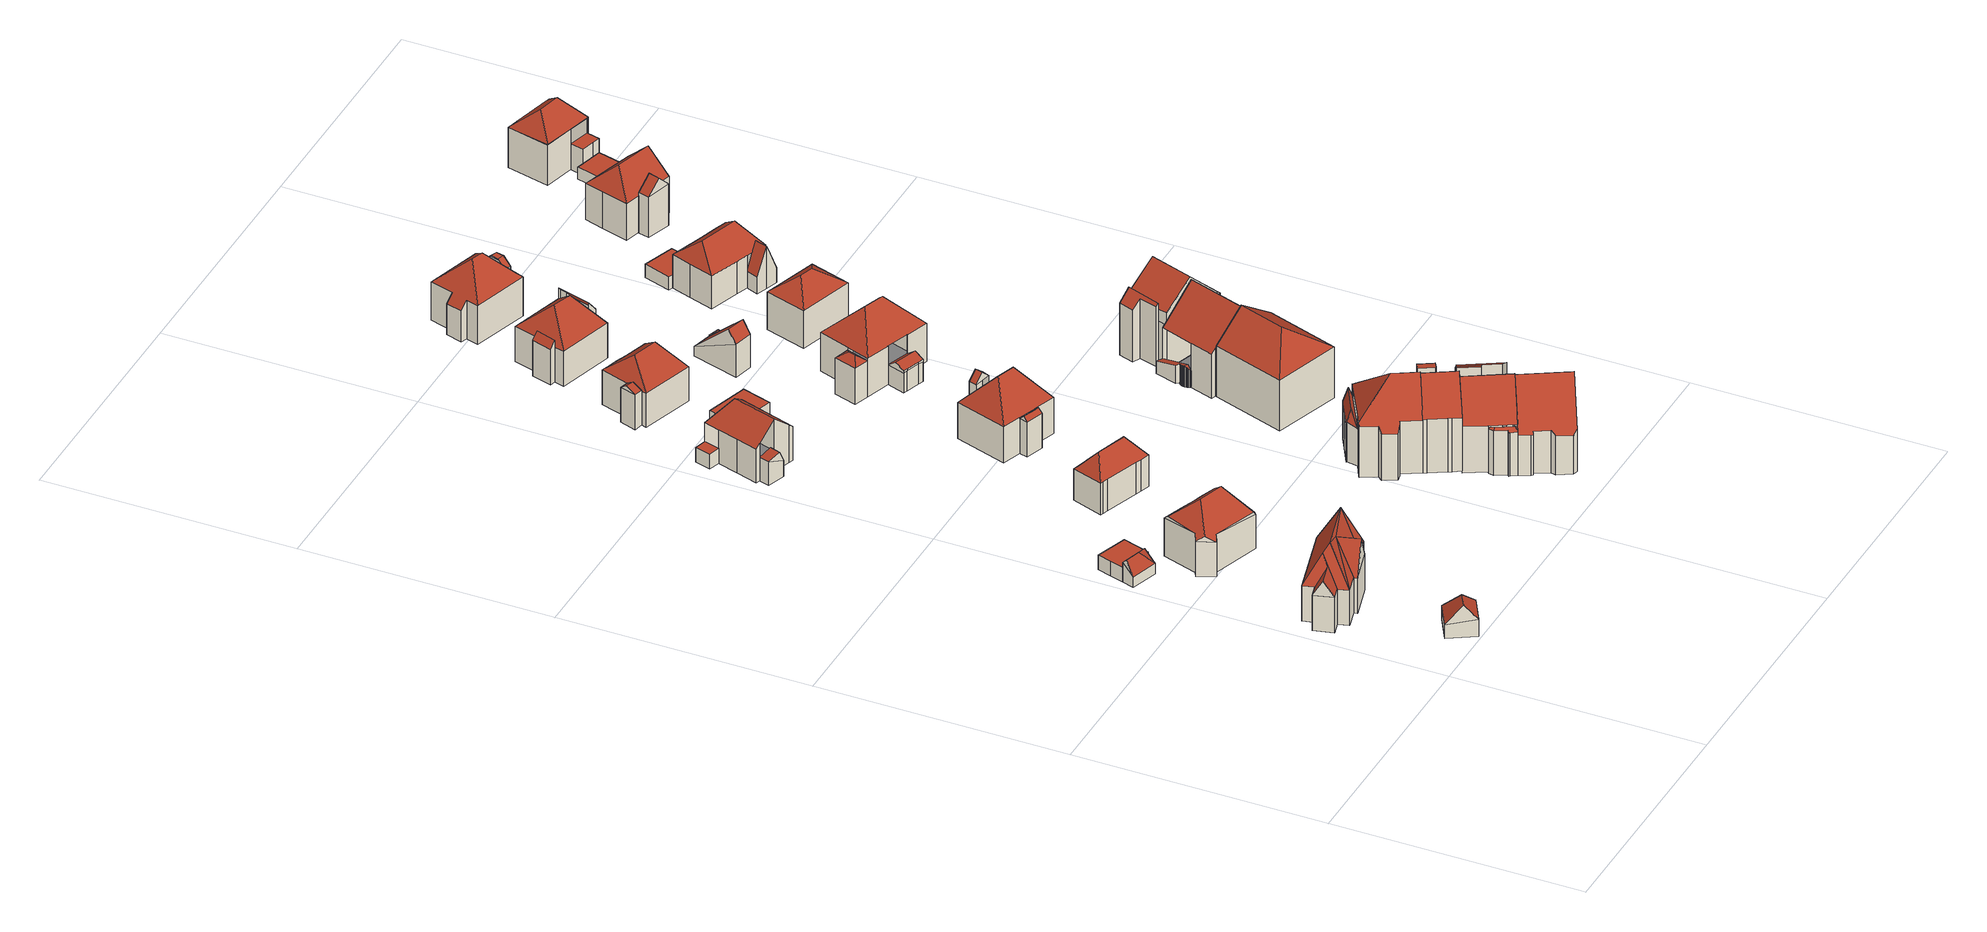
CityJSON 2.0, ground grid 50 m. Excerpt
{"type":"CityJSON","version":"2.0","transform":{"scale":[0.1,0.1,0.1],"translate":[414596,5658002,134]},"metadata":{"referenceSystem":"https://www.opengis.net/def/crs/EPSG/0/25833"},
"CityObjects":{
"building1":{"type":"Building","attributes":{"Dachtyp_tdc":"tdcHipAndGableRoof","Gemeindeschluessel":14612000,"Dachneigung":49.52,"QualitaetDacherkennung":66,"Geometrietyp2DReferenz":"3000","measuredHeight":6.79,"function":"31001_9998","roofType":"5000"},"geometry":[{"type":"Solid","lod":"2","boundaries":[[[[0,1,2,3]],[[1,4,5,2]],[[4,6,7,5]],[[6,0,3,7]],[[4,1,8]],[[0,6,9]],[[1,0,9,8]],[[6,4,8,9]],[[3,2,5,7]]]],"semantics":{"surfaces":[{"type":"WallSurface"},{"type":"RoofSurface"},{"type":"GroundSurface"}],"values":[[0,0,0,0,1,0,1,1,2]]}}]},
"building2":{"type":"Building","attributes":{"Dachtyp_tdc":"tdcFreeFormRoof","Gemeindeschluessel":14612000,"Dachneigung":57.84,"QualitaetDacherkennung":23,"Geometrietyp2DReferenz":"3000","measuredHeight":14.34,"function":"31001_9998","roofType":"5000"},"geometry":[{"type":"Solid","lod":"2","boundaries":[[[[10,11,12,13]],[[11,14,15,12]],[[14,16,17,15]],[[16,18,19,17]],[[18,20,21,19]],[[20,22,23,21]],[[22,24,25,23]],[[24,26,27,25]],[[26,28,29,27]],[[28,30,31,29]],[[30,32,33,31]],[[32,10,13,33]],[[34,35,36]],[[16,35,34]],[[35,16,14]],[[32,36,35]],[[36,32,30]],[[36,30,28]],[[37,34,36,28,26]],[[38,37,26,24]],[[39,38,24,22]],[[39,22,20]],[[37,38,39,20,18]],[[34,37,18,16]],[[40,35,14,11]],[[40,11,10]],[[35,40,10,32]],[[13,12,15,17,19,21,23,25,27,29,31,33]]]],"semantics":{"surfaces":[{"type":"WallSurface"},{"type":"RoofSurface"},{"type":"GroundSurface"}],"values":[[0,0,0,0,0,0,0,0,0,0,0,0,1,1,1,1,1,0,1,1,1,0,1,1,1,0,1,2]]}}]},
"building3":{"type":"Building","attributes":{"Dachtyp_tdc":"tdcHipAndGableRoof","Gemeindeschluessel":14612000,"Dachneigung":62.31,"QualitaetDacherkennung":6,"Geometrietyp2DReferenz":"3000","measuredHeight":5.14,"function":"31001_9998","roofType":"5000"},"geometry":[{"type":"Solid","lod":"2","boundaries":[[[[41,42,43,44]],[[42,45,46,43]],[[45,47,48,46]],[[47,41,44,48]],[[45,42,49]],[[41,47,50]],[[42,41,50,49]],[[47,45,49,50]],[[44,43,46,48]]]],"semantics":{"surfaces":[{"type":"WallSurface"},{"type":"RoofSurface"},{"type":"GroundSurface"}],"values":[[0,0,0,0,1,0,1,1,2]]}}]},
"building4":{"type":"Building","attributes":{"Dachtyp_tdc":"tdcPolyFlatRoof","Gemeindeschluessel":14612000,"Dachneigung":0,"QualitaetDacherkennung":69,"Geometrietyp2DReferenz":"3000","measuredHeight":3.08,"function":"31001_9998","roofType":"1000"},"geometry":[{"type":"Solid","lod":"2","boundaries":[[[[51,52,53,44]],[[52,54,55,53]],[[54,56,57,55]],[[56,58,59,57]],[[58,60,43,59]],[[60,51,44,43]],[[60,58,56,54,52,51]],[[44,53,55,57,59,43]]]],"semantics":{"surfaces":[{"type":"WallSurface"},{"type":"RoofSurface"},{"type":"GroundSurface"}],"values":[[0,0,0,0,0,0,1,2]]}}]},
"building5":{"type":"Building","attributes":{"Dachtyp_tdc":"tdcFreeFormRoof","Gemeindeschluessel":14612000,"Dachneigung":42.12,"QualitaetDacherkennung":62,"Geometrietyp2DReferenz":"3000","measuredHeight":12.59,"function":"31001_9998","roofType":"5000"},"geometry":[{"type":"Solid","lod":"2","boundaries":[[[[61,62,63,64]],[[62,65,66,63]],[[65,67,68,66]],[[67,69,70,68]],[[69,71,72,70]],[[71,73,74,72]],[[73,75,76,74]],[[75,77,78,76]],[[77,79,80,78]],[[79,61,64,80]],[[81,82,62,61,83]],[[75,73,84,85]],[[85,84,81,83,79,77]],[[73,71,69,67,65,82,81,84]],[[65,62,82]],[[77,75,85]],[[61,79,83]],[[64,63,66,68,70,72,74,76,78,80]]]],"semantics":{"surfaces":[{"type":"WallSurface"},{"type":"RoofSurface"},{"type":"GroundSurface"}],"values":[[0,0,0,0,0,0,0,0,0,0,1,1,1,1,0,0,0,2]]}}]},
"building6":{"type":"Building","attributes":{"Dachtyp_tdc":"tdcHipRoof","Gemeindeschluessel":14612000,"Dachneigung":49.41,"QualitaetDacherkennung":64,"Geometrietyp2DReferenz":"3000","measuredHeight":10.46,"function":"31001_9998","roofType":"3200"},"geometry":[{"type":"Solid","lod":"2","boundaries":[[[[86,87,88,89]],[[87,90,91,88]],[[90,92,93,91]],[[92,94,95,93]],[[94,96,97,95]],[[96,98,99,97]],[[98,100,101,99]],[[100,102,103,101]],[[102,104,105,103]],[[104,86,89,105]],[[100,98,96,94,106]],[[92,90,107]],[[94,92,107,106]],[[90,87,86,104,102,100,106,107]],[[89,88,91,93,95,97,99,101,103,105]]]],"semantics":{"surfaces":[{"type":"WallSurface"},{"type":"RoofSurface"},{"type":"GroundSurface"}],"values":[[0,0,0,0,0,0,0,0,0,0,1,1,1,1,2]]}}]},
"building7":{"type":"Building","attributes":{"Gemeindeschluessel":14612000,"Geometrietyp2DReferenz":"3000","function":"31001_9998","roofType":"9999"},"children":["building7-1","building7-2","building7-3"]},
"building7-1":{"type":"BuildingPart","attributes":{"Dachtyp_tdc":"tdcGableRoof","Dachneigung":11.14,"QualitaetDacherkennung":4,"Geometrietyp2DReferenz":"3000","measuredHeight":5.64,"roofType":"3100"},"parents":["building7"],"geometry":[{"type":"MultiSurface","lod":"2","boundaries":[[[108,109,110,111]],[[112,113,114,115]],[[113,108,111,114]],[[108,113,116]],[[109,108,116,117]],[[113,112,117,116]],[[111,110,115,114]]],"semantics":{"surfaces":[{"type":"WallSurface"},{"type":"RoofSurface"},{"type":"GroundSurface"}],"values":[0,0,0,0,1,1,2]}}]},
"building7-2":{"type":"BuildingPart","attributes":{"Dachtyp_tdc":"tdcHipAndGableRoof","Dachneigung":39.86,"QualitaetDacherkennung":59,"Geometrietyp2DReferenz":"3000","measuredHeight":11.28,"roofType":"5000"},"parents":["building7"],"geometry":[{"type":"MultiSurface","lod":"2","boundaries":[[[118,112,115]],[[119,110,109]],[[119,120,121,110]],[[120,122,123,121]],[[122,124,125,123]],[[124,126,125]],[[127,128,129,130,131]],[[128,132,133,129]],[[132,134,135,133]],[[134,136,137,135]],[[136,118,115,137]],[[132,128,127,138]],[[127,124,122,120,119,118,138]],[[118,136,134,132,138]],[[115,110,121,123,125,130,129,133,135,137]]],"semantics":{"surfaces":[{"type":"WallSurface"},{"type":"RoofSurface"},{"type":"GroundSurface"}],"values":[0,0,0,0,0,0,0,0,0,0,0,1,1,1,2]}}]},
"building7-3":{"type":"BuildingPart","attributes":{"Dachtyp_tdc":"tdcPolyFlatRoof","Dachneigung":4.66,"QualitaetDacherkennung":47,"Geometrietyp2DReferenz":"3000","measuredHeight":3.29,"roofType":"2100"},"parents":["building7"],"geometry":[{"type":"MultiSurface","lod":"2","boundaries":[[[126,139,140,125]],[[139,141,142,140]],[[141,131,130,142]],[[141,139,126,131]],[[130,125,140,142]]],"semantics":{"surfaces":[{"type":"WallSurface"},{"type":"RoofSurface"},{"type":"GroundSurface"}],"values":[0,0,0,1,2]}}]},
"building8":{"type":"Building","attributes":{"Dachtyp_tdc":"tdcPolyFlatRoof","Gemeindeschluessel":14612000,"Dachneigung":0,"QualitaetDacherkennung":59,"Geometrietyp2DReferenz":"3000","measuredHeight":3,"function":"31001_9998","roofType":"1000"},"geometry":[{"type":"Solid","lod":"2","boundaries":[[[[143,144,145,146]],[[144,147,148,145]],[[147,149,150,148]],[[149,151,152,150]],[[151,153,154,152]],[[153,143,146,154]],[[153,151,149,147,144,143]],[[146,145,148,150,152,154]]]],"semantics":{"surfaces":[{"type":"WallSurface"},{"type":"RoofSurface"},{"type":"GroundSurface"}],"values":[[0,0,0,0,0,0,1,2]]}}]},
"building9":{"type":"Building","attributes":{"Gemeindeschluessel":14612000,"Geometrietyp2DReferenz":"3000","function":"31001_9998","roofType":"9999"},"children":["building9-1","building9-2"]},
"building9-1":{"type":"BuildingPart","attributes":{"Dachtyp_tdc":"tdcGableRoof","Dachneigung":23.26,"QualitaetDacherkennung":42,"Geometrietyp2DReferenz":"3000","measuredHeight":8.33,"roofType":"3100"},"parents":["building9"],"geometry":[{"type":"MultiSurface","lod":"2","boundaries":[[[155,156,157,158,159]],[[156,160,161,157]],[[160,162,163,164,161]],[[160,156,165]],[[155,162,166]],[[156,155,166,165]],[[162,160,165,166]],[[158,157,161,164]]],"semantics":{"surfaces":[{"type":"WallSurface"},{"type":"RoofSurface"},{"type":"GroundSurface"}],"values":[0,0,0,0,0,1,1,2]}}]},
"building9-2":{"type":"BuildingPart","attributes":{"Dachtyp_tdc":"tdcHipRoof","Dachneigung":38.7,"QualitaetDacherkennung":75,"Geometrietyp2DReferenz":"3000","measuredHeight":11.54,"roofType":"3200"},"parents":["building9"],"geometry":[{"type":"MultiSurface","lod":"2","boundaries":[[[167,168,169,170]],[[168,171,172,169]],[[171,173,174,172]],[[173,175,176,174]],[[175,177,178,176]],[[177,179,180,178]],[[179,181,182,180]],[[181,159,158,182]],[[163,183,184,164]],[[183,185,186,184]],[[185,187,188,186]],[[187,167,170,188]],[[179,177,175,173,171,168,189]],[[183,163,159,181,190]],[[168,167,187,185,183,190,189]],[[181,179,189,190]],[[170,169,172,174,176,178,180,182,158,164,184,186,188]]],"semantics":{"surfaces":[{"type":"WallSurface"},{"type":"RoofSurface"},{"type":"GroundSurface"}],"values":[0,0,0,0,0,0,0,0,0,0,0,0,1,1,1,1,2]}}]},
"building10":{"type":"Building","attributes":{"Gemeindeschluessel":14612000,"Geometrietyp2DReferenz":"3000","function":"31001_9998","roofType":"9999"},"children":["building10-1","building10-2","building10-3"]},
"building10-1":{"type":"BuildingPart","attributes":{"Dachtyp_tdc":"tdcGableRoof","Dachneigung":51.42,"QualitaetDacherkennung":29,"Geometrietyp2DReferenz":"3000","measuredHeight":10.92,"roofType":"3100"},"parents":["building10"],"geometry":[{"type":"MultiSurface","lod":"2","boundaries":[[[191,192,193,194,195]],[[192,196,197,193]],[[196,198,199,200,197]],[[196,192,201]],[[191,198,202]],[[192,191,202,201]],[[198,196,201,202]],[[194,193,197,200]]],"semantics":{"surfaces":[{"type":"WallSurface"},{"type":"RoofSurface"},{"type":"GroundSurface"}],"values":[0,0,0,0,0,1,1,2]}}]},
"building10-2":{"type":"BuildingPart","attributes":{"Dachtyp_tdc":"tdcFreeFormRoof","Dachneigung":47.15,"QualitaetDacherkennung":61,"Geometrietyp2DReferenz":"3000","measuredHeight":13.65,"roofType":"5000"},"parents":["building10"],"geometry":[{"type":"MultiSurface","lod":"2","boundaries":[[[203,204,205]],[[203,206,207,204]],[[206,208,209,207]],[[208,195,194,209]],[[199,210,211,200]],[[210,212,213,211]],[[212,214,215,213]],[[214,216,215]],[[212,210,217]],[[210,199,195,208,218,217]],[[208,206,218]],[[206,203,214,212,217,218]],[[204,207,209,194,200,211,213,215]]],"semantics":{"surfaces":[{"type":"WallSurface"},{"type":"RoofSurface"},{"type":"GroundSurface"}],"values":[0,0,0,0,0,0,0,0,1,1,1,1,2]}}]},
"building10-3":{"type":"BuildingPart","attributes":{"Dachtyp_tdc":"tdcFreeFormRoof","Dachneigung":46.48,"QualitaetDacherkennung":11,"Geometrietyp2DReferenz":"3000","measuredHeight":8.32,"roofType":"5000"},"parents":["building10"],"geometry":[{"type":"MultiSurface","lod":"2","boundaries":[[[216,219,220,215]],[[219,221,222,220]],[[221,205,204,222]],[[223,205,221]],[[224,223,221,219]],[[224,219,216]],[[223,224,216,205]],[[215,220,222,204]]],"semantics":{"surfaces":[{"type":"WallSurface"},{"type":"RoofSurface"},{"type":"GroundSurface"}],"values":[0,0,0,0,1,0,1,2]}}]},
"building11":{"type":"Building","attributes":{"Gemeindeschluessel":14612000,"Geometrietyp2DReferenz":"3000","function":"31001_9998","roofType":"9999"},"children":["building11-1","building11-2","building11-3"]},
"building11-1":{"type":"BuildingPart","attributes":{"Dachtyp_tdc":"tdcFreeFormRoof","Dachneigung":72.89,"QualitaetDacherkennung":13,"Geometrietyp2DReferenz":"3000","measuredHeight":11.07,"roofType":"5000"},"parents":["building11"],"geometry":[{"type":"MultiSurface","lod":"2","boundaries":[[[225,226,227,228]],[[226,229,230,227]],[[229,231,232,230]],[[231,233,234,232]],[[233,235,236,234]],[[237,238,239,240]],[[238,225,228,239]],[[235,233,231,241]],[[231,229,242,241]],[[229,226,225,243,242]],[[225,238,237,243]],[[237,235,241,242,243]],[[228,227,230,232,234,236,240,239]]],"semantics":{"surfaces":[{"type":"WallSurface"},{"type":"RoofSurface"},{"type":"GroundSurface"}],"values":[0,0,0,0,0,0,0,1,1,1,1,1,2]}}]},
"building11-2":{"type":"BuildingPart","attributes":{"Dachtyp_tdc":"tdcHipAndGableRoof","Dachneigung":41.7,"QualitaetDacherkennung":60,"Geometrietyp2DReferenz":"3000","measuredHeight":17.06,"roofType":"5000"},"parents":["building11"],"geometry":[{"type":"MultiSurface","lod":"2","boundaries":[[[244,245,246,247]],[[248,249,250,251]],[[248,252,253,249]],[[252,254,255,253]],[[254,256,257,255]],[[256,258,259,257]],[[258,260,261,259]],[[260,262,263,261]],[[262,264,265,263]],[[264,266,267,265]],[[266,268,237,240,267]],[[269,270,234,236,235]],[[270,271,272,234]],[[271,244,247,272]],[[269,268,266,273]],[[266,264,262,260,258,256,254,252,248,273]],[[248,251,245,244,271,270,269,273]],[[247,246,250,249,253,255,257,259,261,263,265,267,240,236,234,272]]],"semantics":{"surfaces":[{"type":"WallSurface"},{"type":"RoofSurface"},{"type":"GroundSurface"}],"values":[0,0,0,0,0,0,0,0,0,0,0,0,0,0,1,1,1,2]}}]},
"building11-3":{"type":"BuildingPart","attributes":{"Dachtyp_tdc":"tdcPolyFlatRoof","Dachneigung":42.95,"QualitaetDacherkennung":30,"Geometrietyp2DReferenz":"3000","measuredHeight":10.58,"roofType":"2100"},"parents":["building11"],"geometry":[{"type":"MultiSurface","lod":"2","boundaries":[[[245,274,275,246]],[[274,276,277,275]],[[276,278,279,277]],[[278,280,281,279]],[[280,282,283,281]],[[282,284,285,283]],[[284,286,287,285]],[[286,251,250,287]],[[286,284,282,280,278,276,274,245,251]],[[250,246,275,277,279,281,283,285,287]]],"semantics":{"surfaces":[{"type":"WallSurface"},{"type":"RoofSurface"},{"type":"GroundSurface"}],"values":[0,0,0,0,0,0,0,0,1,2]}}]},
"building12":{"type":"Building","attributes":{"Gemeindeschluessel":14612000,"Geometrietyp2DReferenz":"3000","function":"31001_9998","roofType":"9999"},"children":["building12-1","building12-2"]},
"building12-1":{"type":"BuildingPart","attributes":{"Dachtyp_tdc":"tdcPolyFlatRoof","Dachneigung":5.57,"QualitaetDacherkennung":45,"Geometrietyp2DReferenz":"3000","measuredHeight":12.86,"roofType":"2100"},"parents":["building12"],"geometry":[{"type":"MultiSurface","lod":"2","boundaries":[[[288,289,285,290,291]],[[289,292,293,285]],[[292,294,295,296,293]],[[292,289,288,294]],[[296,290,285,293]]],"semantics":{"surfaces":[{"type":"WallSurface"},{"type":"RoofSurface"},{"type":"GroundSurface"}],"values":[0,0,0,1,2]}}]},
"building12-2":{"type":"BuildingPart","attributes":{"Dachtyp_tdc":"tdcGableRoof","Dachneigung":42.18,"QualitaetDacherkennung":46,"Geometrietyp2DReferenz":"3000","measuredHeight":17.03,"roofType":"3100"},"parents":["building12"],"geometry":[{"type":"MultiSurface","lod":"2","boundaries":[[[297,298,299,300]],[[298,301,253,299]],[[301,302,303,253]],[[302,304,287,303]],[[304,291,290,287]],[[295,305,306,296]],[[305,307,308,306]],[[307,309,310,308]],[[309,311,312,310]],[[311,313,314,312]],[[313,297,300,314]],[[309,307,305,295,291,304,302]],[[302,301,298,297,313,311,309]],[[300,299,253,303,287,290,296,306,308,310,312,314]]],"semantics":{"surfaces":[{"type":"WallSurface"},{"type":"RoofSurface"},{"type":"GroundSurface"}],"values":[0,0,0,0,0,0,0,0,0,0,0,1,1,2]}}]},
"building13":{"type":"Building","attributes":{"Gemeindeschluessel":14612000,"Geometrietyp2DReferenz":"3000","function":"31001_9998","roofType":"9999"},"children":["building13-1","building13-2","building13-3","building13-4"]},
"building13-1":{"type":"BuildingPart","attributes":{"Dachtyp_tdc":"tdcGableRoof","Dachneigung":43.65,"QualitaetDacherkennung":46,"Geometrietyp2DReferenz":"3000","measuredHeight":16.15,"roofType":"3100"},"parents":["building13"],"geometry":[{"type":"MultiSurface","lod":"2","boundaries":[[[315,316,317,318,319]],[[316,320,321,317]],[[320,322,323,321]],[[324,325,326,327]],[[325,328,329,326]],[[328,330,331,329]],[[330,332,331]],[[328,325,324,322,320]],[[320,316,315,330,328]],[[318,317,321,323,327,326,329,331]]],"semantics":{"surfaces":[{"type":"WallSurface"},{"type":"RoofSurface"},{"type":"GroundSurface"}],"values":[0,0,0,0,0,0,0,1,1,2]}}]},
"building13-2":{"type":"BuildingPart","attributes":{"Dachtyp_tdc":"tdcPolyFlatRoof","Dachneigung":41.17,"QualitaetDacherkennung":36,"Geometrietyp2DReferenz":"3000","measuredHeight":13.25,"roofType":"2100"},"parents":["building13"],"geometry":[{"type":"MultiSurface","lod":"2","boundaries":[[[333,334,335,336]],[[333,337,338,334]],[[337,339,340,338]],[[337,333,336,341,339]],[[340,335,334,338]]],"semantics":{"surfaces":[{"type":"WallSurface"},{"type":"RoofSurface"},{"type":"GroundSurface"}],"values":[0,0,0,1,2]}}]},
"building13-3":{"type":"BuildingPart","attributes":{"Dachtyp_tdc":"tdcFreeFormRoof","Dachneigung":34.53,"QualitaetDacherkennung":19,"Geometrietyp2DReferenz":"3000","measuredHeight":9.91,"roofType":"5000"},"parents":["building13"],"geometry":[{"type":"MultiSurface","lod":"2","boundaries":[[[342,343,344,345]],[[343,346,347,344]],[[346,348,349,347]],[[348,319,318,349]],[[332,350,351,331]],[[350,352,353,351]],[[352,354,355,353]],[[354,342,345,355]],[[350,332,356]],[[332,319,357,358,356]],[[319,348,357]],[[348,346,358,357]],[[346,343,342,354,352,350,356,358]],[[345,344,347,349,318,331,351,353,355]]],"semantics":{"surfaces":[{"type":"WallSurface"},{"type":"RoofSurface"},{"type":"GroundSurface"}],"values":[0,0,0,0,0,0,0,0,1,1,1,1,1,2]}}]},
"building13-4":{"type":"BuildingPart","attributes":{"Dachtyp_tdc":"tdcPolyFlatRoof","Dachneigung":44.02,"QualitaetDacherkennung":31,"Geometrietyp2DReferenz":"3000","measuredHeight":14.42,"roofType":"2100"},"parents":["building13"],"geometry":[{"type":"MultiSurface","lod":"2","boundaries":[[[359,336,335,360]],[[339,361,362,340]],[[361,363,324,327,362]],[[364,359,360,323,322]],[[364,363,361,339,341,336,359]],[[360,335,340,362,327,323]]],"semantics":{"surfaces":[{"type":"WallSurface"},{"type":"RoofSurface"},{"type":"GroundSurface"}],"values":[0,0,0,0,1,2]}}]},
"building14":{"type":"Building","attributes":{"Gemeindeschluessel":14612000,"Geometrietyp2DReferenz":"3000","function":"31001_9998","roofType":"9999"},"children":["building14-1","building14-2","building14-3"]},
"building14-1":{"type":"BuildingPart","attributes":{"Dachtyp_tdc":"tdcPolyFlatRoof","Dachneigung":48.21,"QualitaetDacherkennung":50,"Geometrietyp2DReferenz":"3000","measuredHeight":8.9,"roofType":"2100"},"parents":["building14"],"geometry":[{"type":"MultiSurface","lod":"2","boundaries":[[[365,366,367]],[[365,368,369,366]],[[368,370,371,369]],[[368,365,372,370]],[[371,373,366,369]],[[370,372,374,373,371]]],"semantics":{"surfaces":[{"type":"WallSurface"},{"type":"RoofSurface"},{"type":"GroundSurface"}],"values":[0,0,0,1,2,0]}}]},
"building14-2":{"type":"BuildingPart","attributes":{"Dachtyp_tdc":"tdcPolyFlatRoof","Dachneigung":50.93,"QualitaetDacherkennung":55,"Geometrietyp2DReferenz":"3000","measuredHeight":9.76,"roofType":"2100"},"parents":["building14"],"geometry":[{"type":"MultiSurface","lod":"2","boundaries":[[[375,376,377,378,379]],[[380,381,382,383,384]],[[385,386,387,388]],[[386,375,379,387]],[[381,385,388,382]],[[386,385,381,380,376,375]],[[379,378,383,382,388,387]]],"semantics":{"surfaces":[{"type":"WallSurface"},{"type":"RoofSurface"},{"type":"GroundSurface"}],"values":[0,0,0,0,0,1,2]}}]},
"building14-3":{"type":"BuildingPart","attributes":{"Dachtyp_tdc":"tdcFreeFormRoof","Dachneigung":42.07,"QualitaetDacherkennung":64,"Geometrietyp2DReferenz":"3000","measuredHeight":12.61,"roofType":"5000"},"parents":["building14"],"geometry":[{"type":"MultiSurface","lod":"2","boundaries":[[[374,389,390,373]],[[389,384,383,390]],[[377,391,392,378]],[[391,393,394,392]],[[393,395,366,394]],[[395,367,366]],[[391,377,384,396]],[[384,389,397,396]],[[389,374,367,395,393,397]],[[393,391,396,397]],[[373,390,383,378,392,394,366]]],"semantics":{"surfaces":[{"type":"WallSurface"},{"type":"RoofSurface"},{"type":"GroundSurface"}],"values":[0,0,0,0,0,0,1,1,1,1,2]}}]},
"building15":{"type":"Building","attributes":{"Gemeindeschluessel":14612000,"Geometrietyp2DReferenz":"3000","function":"31001_9998","roofType":"9999"},"children":["building15-1","building15-2"]},
"building15-1":{"type":"BuildingPart","attributes":{"Dachtyp_tdc":"tdcGableRoof","Dachneigung":43.25,"QualitaetDacherkennung":46,"Geometrietyp2DReferenz":"3000","measuredHeight":16.14,"roofType":"3100"},"parents":["building15"],"geometry":[{"type":"MultiSurface","lod":"2","boundaries":[[[398,399,400,401]],[[399,402,403,400]],[[402,404,405,403]],[[404,406,407,405]],[[406,408,409,407]],[[408,410,353,409]],[[410,411,331,353]],[[411,412,413,331]],[[412,414,326,413]],[[414,415,416,417,326]],[[418,419,420,421,422]],[[419,423,424,420]],[[423,425,426,424]],[[425,398,401,426]],[[419,418,415,414,412]],[[412,411,410,408,406,404,402,399,398,425,423,419]],[[401,400,403,405,407,409,353,331,413,326,417,421,420,424,426]]],"semantics":{"surfaces":[{"type":"WallSurface"},{"type":"RoofSurface"},{"type":"GroundSurface"}],"values":[0,0,0,0,0,0,0,0,0,0,0,0,0,0,1,1,2]}}]},
"building15-2":{"type":"BuildingPart","attributes":{"Dachtyp_tdc":"tdcPolyFlatRoof","Dachneigung":18.25,"QualitaetDacherkennung":47,"Geometrietyp2DReferenz":"3000","measuredHeight":6.47,"roofType":"2100"},"parents":["building15"],"geometry":[{"type":"MultiSurface","lod":"2","boundaries":[[[427,428,429,430]],[[428,422,421,429]],[[416,431,432,417]],[[431,427,430,432]],[[431,416,422,428,427]],[[430,429,421,417,432]]],"semantics":{"surfaces":[{"type":"WallSurface"},{"type":"RoofSurface"},{"type":"GroundSurface"}],"values":[0,0,0,0,1,2]}}]},
"building16":{"type":"Building","attributes":{"Gemeindeschluessel":14612000,"Geometrietyp2DReferenz":"3000","function":"31001_9998","roofType":"9999"},"children":["building16-1","building16-2","building16-3"]},
"building16-1":{"type":"BuildingPart","attributes":{"Dachtyp_tdc":"tdcGableRoof","Dachneigung":36.52,"QualitaetDacherkennung":25,"Geometrietyp2DReferenz":"3000","measuredHeight":5.61,"roofType":"3100"},"parents":["building16"],"geometry":[{"type":"MultiSurface","lod":"2","boundaries":[[[433,434,435,436]],[[434,437,438,435]],[[439,440,441,442]],[[440,443,444,441]],[[443,445,446,444]],[[445,447,448,446]],[[447,433,436,448]],[[449,450,451,452,453,454]],[[437,434,453,452,440,439]],[[433,454,453,434]],[[447,449,454,433]],[[443,451,450,445]],[[440,452,451,443]],[[445,450,449,447]],[[436,435,438,442,441,444,446,448]]],"semantics":{"surfaces":[{"type":"WallSurface"},{"type":"RoofSurface"},{"type":"GroundSurface"}],"values":[0,0,0,0,0,0,0,1,1,0,0,0,0,0,2]}}]},
"building16-2":{"type":"BuildingPart","attributes":{"Dachtyp_tdc":"tdcFreeFormRoof","Dachneigung":44.18,"QualitaetDacherkennung":55,"Geometrietyp2DReferenz":"3000","measuredHeight":13.88,"roofType":"5000"},"parents":["building16"],"geometry":[{"type":"MultiSurface","lod":"2","boundaries":[[[455,456,435,438,437]],[[456,457,458,459,435]],[[460,461,462]],[[460,463,464,461]],[[463,465,466,464]],[[465,467,468,466]],[[467,469,441,468]],[[469,470,439,442,441]],[[467,465,471]],[[465,463,472,471]],[[463,460,457,472]],[[457,456,455,470,469,467,471,472]],[[438,435,459,461,464,466,468,441,442]]],"semantics":{"surfaces":[{"type":"WallSurface"},{"type":"RoofSurface"},{"type":"GroundSurface"}],"values":[0,0,0,0,0,0,0,0,1,1,1,1,2]}}]},
"building16-3":{"type":"BuildingPart","attributes":{"Dachtyp_tdc":"tdcFreeFormRoof","Dachneigung":35.37,"QualitaetDacherkennung":29,"Geometrietyp2DReferenz":"3000","measuredHeight":8.92,"roofType":"5000"},"parents":["building16"],"geometry":[{"type":"MultiSurface","lod":"2","boundaries":[[[458,473,474,459]],[[473,475,476,474]],[[475,462,461,476]],[[477,462,475]],[[478,477,475,473]],[[478,473,458]],[[477,478,458,462]],[[459,474,476,461]]],"semantics":{"surfaces":[{"type":"WallSurface"},{"type":"RoofSurface"},{"type":"GroundSurface"}],"values":[0,0,0,1,1,1,1,2]}}]},
"building17":{"type":"Building","attributes":{"Gemeindeschluessel":14612000,"Geometrietyp2DReferenz":"3000","function":"31001_9998","roofType":"9999"},"children":["building17-1","building17-2"]},
"building17-1":{"type":"BuildingPart","attributes":{"Dachtyp_tdc":"tdcGableRoof","Dachneigung":42.36,"QualitaetDacherkennung":4,"Geometrietyp2DReferenz":"3000","measuredHeight":9.39,"roofType":"3100"},"parents":["building17"],"geometry":[{"type":"MultiSurface","lod":"2","boundaries":[[[479,480,481,482]],[[480,483,484,481]],[[483,485,486,484]],[[483,480,487]],[[479,488,485,489]],[[480,479,489,487]],[[485,483,487,489]],[[482,481,484,486,490]]],"semantics":{"surfaces":[{"type":"WallSurface"},{"type":"RoofSurface"},{"type":"GroundSurface"}],"values":[0,0,0,0,0,1,1,2]}}]},
"building17-2":{"type":"BuildingPart","attributes":{"Dachtyp_tdc":"tdcPolyFlatRoof","Dachneigung":0,"QualitaetDacherkennung":76,"Geometrietyp2DReferenz":"3000","measuredHeight":2.34,"roofType":"1000"},"parents":["building17"],"geometry":[{"type":"MultiSurface","lod":"2","boundaries":[[[491,492,493,494]],[[492,495,490,493]],[[496,491,494,486,485]],[[496,488,495,492,491]],[[494,493,490,486]]],"semantics":{"surfaces":[{"type":"WallSurface"},{"type":"RoofSurface"},{"type":"GroundSurface"}],"values":[0,0,0,1,2]}}]},
"building18":{"type":"Building","attributes":{"Dachtyp_tdc":"tdcHipAndGableRoof","Gemeindeschluessel":14612000,"Dachneigung":35.69,"QualitaetDacherkennung":43,"Geometrietyp2DReferenz":"3000","measuredHeight":16.32,"function":"31001_9998","roofType":"5000"},"geometry":[{"type":"Solid","lod":"2","boundaries":[[[[497,498,499,500]],[[498,501,502,499]],[[501,503,504,502]],[[503,497,500,504]],[[501,498,505]],[[497,503,506]],[[498,497,506,505]],[[503,501,505,506]],[[500,499,502,504]]]],"semantics":{"surfaces":[{"type":"WallSurface"},{"type":"RoofSurface"},{"type":"GroundSurface"}],"values":[[0,0,0,0,1,0,1,1,2]]}}]},
"building19":{"type":"Building","attributes":{"Gemeindeschluessel":14612000,"Geometrietyp2DReferenz":"3000","function":"31001_9998","roofType":"9999"},"children":["building19-1","building19-2"]},
"building19-1":{"type":"BuildingPart","attributes":{"Dachtyp_tdc":"tdcHipRoof","Dachneigung":42.75,"QualitaetDacherkennung":74,"Geometrietyp2DReferenz":"3000","measuredHeight":13.43,"roofType":"3200"},"parents":["building19"],"geometry":[{"type":"MultiSurface","lod":"2","boundaries":[[[507,508,509,510]],[[508,511,512,509]],[[511,513,514,512]],[[513,515,516,514]],[[515,517,518,516]],[[517,519,520,518]],[[519,521,522,523,520]],[[524,525,526,527,528]],[[525,529,530,526]],[[529,531,532,530]],[[531,507,510,532]],[[515,513,511,508,507,531,533]],[[529,525,524,534,535,521,519,517,536]],[[531,529,536,533]],[[517,515,533,536]],[[510,509,512,514,516,518,520,523,527,526,530,532]]],"semantics":{"surfaces":[{"type":"WallSurface"},{"type":"RoofSurface"},{"type":"GroundSurface"}],"values":[0,0,0,0,0,0,0,0,0,0,0,1,1,1,1,2]}}]},
"building19-2":{"type":"BuildingPart","attributes":{"Dachtyp_tdc":"tdcCutGableRoof","Dachneigung":42.3,"QualitaetDacherkennung":60,"Geometrietyp2DReferenz":"3000","measuredHeight":9.55,"roofType":"9999"},"parents":["building19"],"geometry":[{"type":"MultiSurface","lod":"2","boundaries":[[[522,537,538,523]],[[537,539,540,538]],[[539,528,527,540]],[[537,522,535,541,542]],[[539,537,542,543]],[[528,539,543,544,545]],[[543,542,541,544]],[[523,538,540,527]]],"semantics":{"surfaces":[{"type":"WallSurface"},{"type":"RoofSurface"},{"type":"GroundSurface"}],"values":[0,0,0,1,0,1,1,2]}}]},
"building20":{"type":"Building","attributes":{"Gemeindeschluessel":14612000,"Geometrietyp2DReferenz":"3000","function":"31001_9998","roofType":"9999"},"children":["building20-1","building20-2"]},
"building20-1":{"type":"BuildingPart","attributes":{"Dachtyp_tdc":"tdcGableRoof","Dachneigung":42.09,"QualitaetDacherkennung":54,"Geometrietyp2DReferenz":"3000","measuredHeight":16.06,"roofType":"3100"},"parents":["building20"],"geometry":[{"type":"MultiSurface","lod":"2","boundaries":[[[546,547,548,549]],[[547,550,551,548]],[[550,552,553,551]],[[552,554,555,553]],[[554,556,557,558,555]],[[559,560,561,562,563]],[[560,564,565,561]],[[564,566,567,565]],[[566,568,569,567]],[[568,546,549,569]],[[564,560,559,556,554,552,550]],[[550,547,546,568,566,564]],[[549,548,551,553,555,558,570,562,561,565,567,569]]],"semantics":{"surfaces":[{"type":"WallSurface"},{"type":"RoofSurface"},{"type":"GroundSurface"}],"values":[0,0,0,0,0,0,0,0,0,0,1,1,2]}}]},
"building20-2":{"type":"BuildingPart","attributes":{"Dachtyp_tdc":"tdcFreeFormRoof","Dachneigung":15.36,"QualitaetDacherkennung":13,"Geometrietyp2DReferenz":"3000","measuredHeight":4.47,"roofType":"5000"},"parents":["building20"],"geometry":[{"type":"MultiSurface","lod":"2","boundaries":[[[557,571,572,558]],[[571,573,574,572]],[[573,575,576,574]],[[575,577,578,576]],[[577,579,580,578]],[[579,581,582,580]],[[581,583,584,582]],[[583,585,586,584]],[[585,587,588,586]],[[587,589,590,588]],[[589,591,592,590]],[[591,593,594,592]],[[587,585,583,581,579,577,575,573,571,557,595]],[[595,563,596,597,598,599,600,601,602,603,604,605,606,593,591,589,587]],[[594,607,608,609,610,611,612,613,614,615,616,617,562,570,558,572,574,576,578,580,582,584,586,588,590,592]],[[593,606,607,594]],[[606,605,608,607]],[[605,604,609,608]],[[604,603,610,609]],[[603,602,611,610]],[[602,601,612,611]],[[601,600,613,612]],[[600,599,614,613]],[[599,598,615,614]],[[598,597,616,615]],[[597,596,617,616]],[[596,563,562,617]]],"semantics":{"surfaces":[{"type":"WallSurface"},{"type":"RoofSurface"},{"type":"GroundSurface"}],"values":[0,0,0,0,0,0,0,0,0,0,0,0,1,1,2,0,0,0,0,0,0,0,0,0,0,0,0]}}]},
"building21":{"type":"Building","attributes":{"Dachtyp_tdc":"tdcHipRoof","Gemeindeschluessel":14612000,"Dachneigung":37.55,"QualitaetDacherkennung":83,"Geometrietyp2DReferenz":"3000","measuredHeight":11.39,"function":"31001_9998","roofType":"3200"},"geometry":[{"type":"Solid","lod":"2","boundaries":[[[[618,619,620,621]],[[619,622,623,620]],[[622,624,625,623]],[[624,618,621,625]],[[622,619,626]],[[618,624,627]],[[619,618,627,626]],[[624,622,626,627]],[[621,620,623,625]]]],"semantics":{"surfaces":[{"type":"WallSurface"},{"type":"RoofSurface"},{"type":"GroundSurface"}],"values":[[0,0,0,0,1,1,1,1,2]]}}]},
"building22":{"type":"Building","attributes":{"Gemeindeschluessel":14612000,"Geometrietyp2DReferenz":"3000","function":"31001_9998","roofType":"9999"},"children":["building22-1","building22-2","building22-3"]},
"building22-1":{"type":"BuildingPart","attributes":{"Dachtyp_tdc":"tdcFreeFormRoof","Dachneigung":29.56,"QualitaetDacherkennung":37,"Geometrietyp2DReferenz":"3000","measuredHeight":5.38,"roofType":"5000"},"parents":["building22"],"geometry":[{"type":"MultiSurface","lod":"2","boundaries":[[[628,629,630,631]],[[629,632,633,630]],[[634,628,631,635]],[[636,637,634,632]],[[636,632,629]],[[637,636,629,628]],[[637,628,634]],[[631,630,633,635]]],"semantics":{"surfaces":[{"type":"WallSurface"},{"type":"RoofSurface"},{"type":"GroundSurface"}],"values":[0,0,0,1,1,1,1,2]}}]},
"building22-2":{"type":"BuildingPart","attributes":{"Dachtyp_tdc":"tdcPolyFlatRoof","Dachneigung":42.19,"QualitaetDacherkennung":28,"Geometrietyp2DReferenz":"3000","measuredHeight":13.24,"roofType":"2100"},"parents":["building22"],"geometry":[{"type":"MultiSurface","lod":"2","boundaries":[[[638,639,640,641,642,643]],[[644,645,646,647,648,649]],[[645,650,651,646]],[[650,652,653,651]],[[652,638,643,653]],[[652,650,645,644,639,638]],[[643,642,647,646,651,653]]],"semantics":{"surfaces":[{"type":"WallSurface"},{"type":"RoofSurface"},{"type":"GroundSurface"}],"values":[0,0,0,0,0,1,2]}}]},
"building22-3":{"type":"BuildingPart","attributes":{"Dachtyp_tdc":"tdcGableRoof","Dachneigung":44.12,"QualitaetDacherkennung":40,"Geometrietyp2DReferenz":"3000","measuredHeight":16.81,"roofType":"3100"},"parents":["building22"],"geometry":[{"type":"MultiSurface","lod":"2","boundaries":[[[641,654,634,635,642]],[[655,656,657,633,632]],[[656,658,659,657]],[[658,660,661,659]],[[660,648,647,661]],[[640,649,662,663,664]],[[656,655,654,664,663,665]],[[656,665,658]],[[658,665,663,662,660]],[[641,640,664,654]],[[660,662,649,648]],[[647,642,635,633,657,659,661]]],"semantics":{"surfaces":[{"type":"WallSurface"},{"type":"RoofSurface"},{"type":"GroundSurface"}],"values":[0,0,0,0,0,1,1,0,0,0,0,2]}}]},
"building23":{"type":"Building","attributes":{"Gemeindeschluessel":14612000,"Geometrietyp2DReferenz":"3000","function":"31001_9998","roofType":"9999"},"children":["building23-1","building23-2"]},
"building23-1":{"type":"BuildingPart","attributes":{"Dachtyp_tdc":"tdcHipRoof","Dachneigung":39.39,"QualitaetDacherkennung":82,"Geometrietyp2DReferenz":"3000","measuredHeight":10.93,"roofType":"3200"},"parents":["building23"],"geometry":[{"type":"MultiSurface","lod":"2","boundaries":[[[666,667,668,669,670,671,672,673,674]],[[675,676,677,678,679,680,681,682,683,684,685,686,687,688]],[[667,666,676,675]],[[666,689,677,676]],[[689,690,678,677]],[[690,691,679,678]],[[691,692,680,679]],[[692,693,681,680]],[[693,694,682,681]],[[694,695,683,682]],[[695,696,684,683]],[[696,697,685,684]],[[697,672,698,686,685]],[[668,688,699]],[[668,667,675,688]],[[672,697,696,695,694,673]],[[690,689,666,674]],[[694,693,692,691,690,674,673]]],"semantics":{"surfaces":[{"type":"RoofSurface"},{"type":"GroundSurface"},{"type":"WallSurface"}],"values":[0,1,2,2,2,2,2,2,2,2,2,2,2,2,2,0,0,0]}}]},
"building23-2":{"type":"BuildingPart","attributes":{"Dachtyp_tdc":"tdcGableRoof","Dachneigung":67.22,"QualitaetDacherkennung":12,"Geometrietyp2DReferenz":"3000","measuredHeight":9.02,"roofType":"3100"},"parents":["building23"],"geometry":[{"type":"MultiSurface","lod":"2","boundaries":[[[698,700,701,686]],[[700,702,703,701]],[[702,704,705,703]],[[704,699,688,705]],[[702,700,698,671,706]],[[706,669,699,704,702]],[[687,686,701,703,705,688]]],"semantics":{"surfaces":[{"type":"WallSurface"},{"type":"RoofSurface"},{"type":"GroundSurface"}],"values":[0,0,0,0,1,1,2]}}]},
"building24":{"type":"Building","attributes":{"Dachtyp_tdc":"tdcPolyFlatRoof","Gemeindeschluessel":14612000,"Dachneigung":0,"QualitaetDacherkennung":69,"Geometrietyp2DReferenz":"3000","measuredHeight":2.76,"function":"31001_9998","roofType":"1000"},"geometry":[{"type":"Solid","lod":"2","boundaries":[[[[707,708,678,679]],[[708,709,710,678]],[[709,711,712,710]],[[711,713,714,712]],[[713,715,716,714]],[[715,717,718,716]],[[717,707,679,718]],[[717,715,713,711,709,708,707]],[[679,678,710,712,714,716,718]]]],"semantics":{"surfaces":[{"type":"WallSurface"},{"type":"RoofSurface"},{"type":"GroundSurface"}],"values":[[0,0,0,0,0,0,0,1,2]]}}]},
"building25":{"type":"Building","attributes":{"Gemeindeschluessel":14612000,"Geometrietyp2DReferenz":"3000","function":"31001_9998","roofType":"9999"},"children":["building25-1","building25-2"]},
"building25-1":{"type":"BuildingPart","attributes":{"Dachtyp_tdc":"tdcHipAndGableRoof","Dachneigung":41.55,"QualitaetDacherkennung":56,"Geometrietyp2DReferenz":"3000","measuredHeight":12.13,"roofType":"5000"},"parents":["building25"],"geometry":[{"type":"MultiSurface","lod":"2","boundaries":[[[719,720,721,722]],[[720,723,724,721]],[[723,725,726,724]],[[725,727,728,726]],[[727,729,730,728]],[[729,731,732,730]],[[731,733,734,732]],[[727,725,723,735]],[[723,720,719,736,733,731,735]],[[731,729,727,735]],[[734,737,722,721,724,726,728,730,732]],[[733,736,737,734]]],"semantics":{"surfaces":[{"type":"WallSurface"},{"type":"RoofSurface"},{"type":"GroundSurface"}],"values":[0,0,0,0,0,0,0,1,1,1,2,0]}}]},
"building25-2":{"type":"BuildingPart","attributes":{"Dachtyp_tdc":"tdcGableRoof","Dachneigung":44.38,"QualitaetDacherkennung":61,"Geometrietyp2DReferenz":"3000","measuredHeight":11.35,"roofType":"3100"},"parents":["building25"],"geometry":[{"type":"MultiSurface","lod":"2","boundaries":[[[738,739,740,737,736]],[[739,741,742,740]],[[741,743,719,722,742]],[[741,739,744]],[[738,743,745]],[[739,738,745,744]],[[743,741,744,745]],[[737,740,742,722]]],"semantics":{"surfaces":[{"type":"WallSurface"},{"type":"RoofSurface"},{"type":"GroundSurface"}],"values":[0,0,0,0,0,1,1,2]}}]},
"building26":{"type":"Building","attributes":{"Dachtyp_tdc":"tdcPolyFlatRoof","Gemeindeschluessel":14612000,"Dachneigung":0,"QualitaetDacherkennung":80,"Geometrietyp2DReferenz":"3000","measuredHeight":2.51,"function":"31001_9998","roofType":"1000"},"geometry":[{"type":"Solid","lod":"2","boundaries":[[[[746,747,748,749]],[[747,750,751,748]],[[750,752,753,751]],[[752,754,755,753]],[[754,746,749,755]],[[754,752,750,747,746]],[[749,748,751,753,755]]]],"semantics":{"surfaces":[{"type":"WallSurface"},{"type":"RoofSurface"},{"type":"GroundSurface"}],"values":[[0,0,0,0,0,1,2]]}}]},
"building27":{"type":"Building","attributes":{"Gemeindeschluessel":14612000,"Geometrietyp2DReferenz":"3000","function":"31001_9998","roofType":"9999"},"children":["building27-1","building27-2","building27-3","building27-4"]},
"building27-1":{"type":"BuildingPart","attributes":{"Dachtyp_tdc":"tdcPolyFlatRoof","Dachneigung":0,"QualitaetDacherkennung":44,"Geometrietyp2DReferenz":"3000","measuredHeight":5.51,"roofType":"1000"},"parents":["building27"],"geometry":[{"type":"MultiSurface","lod":"2","boundaries":[[[756,757,758,759]],[[760,761,762,763,764]],[[761,756,759,762]],[[761,760,765,766,757,756]],[[759,758,767,763,762]]],"semantics":{"surfaces":[{"type":"WallSurface"},{"type":"RoofSurface"},{"type":"GroundSurface"}],"values":[0,0,0,1,2]}}]},
"building27-2":{"type":"BuildingPart","attributes":{"Dachtyp_tdc":"tdcPolyFlatRoof","Dachneigung":4.12,"QualitaetDacherkennung":45,"Geometrietyp2DReferenz":"3000","measuredHeight":5.58,"roofType":"2100"},"parents":["building27"],"geometry":[{"type":"MultiSurface","lod":"2","boundaries":[[[768,769,770,771]],[[769,764,763,770]],[[769,768,766,765,764]],[[763,767,771,770]]],"semantics":{"surfaces":[{"type":"WallSurface"},{"type":"RoofSurface"},{"type":"GroundSurface"}],"values":[0,0,1,2]}}]},
"building27-3":{"type":"BuildingPart","attributes":{"Dachtyp_tdc":"tdcPolyFlatRoof","Dachneigung":0,"QualitaetDacherkennung":53,"Geometrietyp2DReferenz":"3000","measuredHeight":5.52,"roofType":"1000"},"parents":["building27"],"geometry":[{"type":"MultiSurface","lod":"2","boundaries":[[[772,773,753,774]],[[773,775,776,753]],[[775,777,751,776]],[[777,778,779,751]],[[778,777,775,773,772]],[[774,753,776,751,779]]],"semantics":{"surfaces":[{"type":"WallSurface"},{"type":"RoofSurface"},{"type":"GroundSurface"}],"values":[0,0,0,0,1,2]}}]},
"building27-4":{"type":"BuildingPart","attributes":{"Dachtyp_tdc":"tdcHipRoof","Dachneigung":41.73,"QualitaetDacherkennung":69,"Geometrietyp2DReferenz":"3000","measuredHeight":12.67,"roofType":"3200"},"parents":["building27"],"geometry":[{"type":"MultiSurface","lod":"2","boundaries":[[[780,781,782,779,778]],[[781,783,784,782]],[[783,785,768,771,784]],[[786,787,788,758,757]],[[787,789,790,788]],[[789,791,772,774,790]],[[783,792,793]],[[794,787,795]],[[792,796,797,794,795,793]],[[787,786,785,783,793,795]],[[789,794,797,791]],[[791,797,796,780]],[[780,796,792,781]],[[787,794,789]],[[781,792,783]],[[774,779,782,784,771,767,758,788,790]]],"semantics":{"surfaces":[{"type":"WallSurface"},{"type":"RoofSurface"},{"type":"GroundSurface"}],"values":[0,0,0,0,0,0,1,1,1,1,0,0,0,0,0,2]}}]}
},
"vertices":[
[105,57,32],[157,87,32],[157,87,3],[105,57,3],[187,35,40],[187,35,3],[135,5,40],[135,5,3],[151,45,71],[122,28,71],
[181,248,78],[110,228,78],[110,228,3],[181,248,3],[108,235,78],[108,235,3],[70,225,78],[70,225,3],[64,246,78],[64,246,3],[39,239,78],[39,239,3],[28,278,78],[28,278,3],[53,285,78],[53,285,3],[47,307,78],[47,307,3],[194,347,78],[194,347,3],[217,266,78],[217,266,3],[179,255,78],[179,255,3],[100,277,146],[133,281,137],[206,306,146],[86,285,129],[78,271,111],[33,259,111],[145,238,137],
[12,638,53],[67,621,53],[67,621,11],[12,638,11],[59,597,33],[59,597,11],[5,614,32],[5,614,11],[40,619,62],[9,629,62],
[12,638,42],[20,665,42],[20,665,11],[29,693,42],[29,693,11],[92,672,42],[92,672,11],[75,618,42],[75,618,11],[67,621,42],
[88,532,81],[99,538,90],[99,538,6],[88,532,6],[123,609,87],[123,609,6],[163,595,87],[163,595,6],[195,584,87],[195,584,6],[208,580,87],[208,580,6],[243,568,87],[243,568,6],[211,473,79],[211,473,6],[115,505,87],[115,505,6],[104,499,79],[104,499,6],[143,549,132],[120,600,95],[95,518,92],[194,532,132],[206,474,87],
[195,754,81],[186,757,81],[186,757,14],[195,754,14],[180,759,81],[180,759,14],[201,821,80],[201,821,14],[315,782,80],[315,782,14],[312,773,80],[312,773,14],[304,748,81],[304,748,14],[295,720,81],[295,720,14],[276,726,81],[276,726,14],[265,730,81],[265,730,14],[278,760,119],[217,780,119],
[4,1321,72],[10,1341,72],[10,1341,22],[4,1321,22],[47,1330,56],[40,1309,56],[40,1309,22],[47,1330,22],[31,1312,78],[38,1333,78],
[47,1330,134],[10,1341,102],[1,1344,94],[1,1344,22],[15,1387,94],[15,1387,22],[28,1429,94],[28,1429,22],[28,1429,54],[38,1461,94],[80,1448,94],[80,1448,22],[38,1461,22],[38,1461,54],[129,1432,95],[129,1432,22],[92,1315,95],[92,1315,22],[83,1318,103],[83,1318,22],[76,1420,134],
[6,1436,53],[6,1436,22],[16,1468,53],[16,1468,22],
[217,1469,51],[199,1410,51],[199,1410,21],[217,1469,21],[130,1431,51],[130,1431,21],[131,1434,51],[131,1434,21],[114,1439,51],[114,1439,21],[131,1495,51],[131,1495,21],
[73,1599,100],[55,1604,100],[55,1604,26],[73,1599,26],[73,1599,98],[66,1637,100],[66,1637,26],[83,1632,100],[83,1632,99],[83,1632,26],[62,1624,109],[79,1619,109],
[159,1670,100],[207,1655,100],[207,1655,26],[159,1670,26],[206,1650,100],[206,1650,26],[222,1645,75],[222,1645,26],[215,1623,75],[215,1623,26],[199,1628,100],[199,1628,26],[176,1556,98],[176,1556,26],[70,1589,98],[70,1589,26],[101,1689,100],[101,1689,26],[119,1683,100],[119,1683,26],[136,1678,100],[136,1678,26],[165,1616,141],[114,1632,141],
[327,1069,108],[332,1085,108],[332,1085,18],[327,1069,18],[327,1069,95],[363,1075,113],[363,1075,18],[357,1059,113],[357,1059,95],[357,1059,18],[346,1080,127],[341,1064,127],
[286,966,95],[286,966,18],[286,966,92],[247,979,95],[247,979,18],[282,1084,95],[282,1084,18],[403,1043,95],[403,1043,18],[367,938,95],[367,938,18],[322,953,95],[322,953,18],[322,953,92],[343,1005,155],[307,1017,155],
[317,937,92],[317,937,18],[281,949,92],[281,949,18],[283,957,101],[319,945,101],
[519,442,87],[557,463,87],[557,463,7],[519,442,7],[583,478,87],[583,478,7],[600,475,87],[600,475,7],[604,469,87],[604,469,7],[603,469,87],[603,469,7],[516,418,87],[520,440,91],[520,440,7],[516,418,7],[597,471,103],[584,468,118],[528,436,117],
[619,442,113],[619,441,113],[619,441,7],[619,442,7],[602,337,178],[602,337,7],[660,369,7],[660,369,113],[545,305,120],[545,305,7],[525,341,120],[525,341,7],[520,338,115],[520,338,7],[508,336,104],[508,336,7],[494,361,105],[494,361,7],[502,371,115],[502,371,7],[485,401,115],[485,401,7],[490,404,120],[490,404,7],[516,418,118],[603,469,113],[604,469,113],[612,454,113],[612,454,7],[576,383,178],
[621,443,110],[621,443,7],[637,452,93],[637,452,7],[664,403,93],[664,403,7],[673,408,84],[673,408,7],[687,384,84],[687,384,7],[680,380,91],[680,380,7],[662,370,110],[662,370,7],
[666,373,135],[680,380,134],[666,373,7],[666,373,109],[696,352,134],[696,352,7],[683,344,135],[683,344,109],[683,344,7],
[567,267,121],[549,299,121],[549,299,7],[567,267,7],[545,305,121],[601,336,177],[601,336,7],[662,370,114],[700,314,109],[700,314,7],[695,311,115],[695,311,7],[635,277,177],[635,277,7],[580,245,121],[580,245,7],[571,260,121],[571,260,7],
[602,205,102],[580,245,102],[580,245,3],[602,205,3],[602,205,98],[636,277,165],[636,277,3],[689,308,113],[689,308,3],[734,231,112],[739,222,112],[739,222,3],[734,231,3],[685,192,165],[685,192,3],[627,160,102],[627,160,3],[627,160,98],
[713,321,122],[713,321,3],[700,314,3],[700,314,135],[735,281,122],[735,281,3],[722,274,136],[722,274,3],[705,305,135],
[605,167,95],[609,170,98],[609,170,3],[605,167,3],[596,192,98],[596,192,3],[598,202,98],[598,202,3],[617,155,98],[617,155,3],[614,153,96],[614,153,3],[607,165,95],[607,165,3],[619,162,102],[601,200,101],[602,193,102],
[695,311,141],[695,311,3],[739,242,137],[739,242,3],[734,231,147],[689,308,147],
[126,1793,117],[126,1793,28],[126,1793,103],[115,1796,103],[115,1796,28],[127,1836,103],[127,1836,28],[139,1833,117],[139,1833,28],[139,1833,103],
[261,1777,104],[244,1782,126],[244,1782,103],[244,1782,28],[261,1777,28],[264,1850,126],[269,1849,120],[269,1849,28],[264,1850,28],[264,1850,103],[265,1835,120],[277,1832,104],[277,1832,28],[265,1835,28],
[154,1883,103],[154,1883,28],[232,1740,103],[232,1740,28],[120,1773,103],[120,1773,28],[126,1793,102],[215,1805,154],[176,1817,154],
[660,66,86],[644,94,86],[644,94,3],[660,66,3],[647,104,93],[647,104,3],[631,131,93],[631,131,3],[627,129,88],[627,129,3],[625,132,88],[625,132,3],[614,153,89],[627,160,103],[684,192,164],[684,192,3],[739,222,111],[767,173,111],[767,173,68],[767,173,3],[791,130,111],[737,101,164],[737,101,3],[791,130,3],[791,130,68],[679,69,103],[679,69,3],[670,64,93],[670,64,3],
[810,141,60],[791,131,68],[791,131,3],[810,141,3],[786,184,60],[786,184,3],
[360,1226,66],[372,1261,66],[372,1261,24],[360,1226,24],[372,1262,66],[372,1262,24],[419,1246,66],[419,1245,66],[419,1245,24],[419,1246,24],[407,1210,66],[407,1210,24],[397,1214,66],[397,1214,24],[369,1223,66],[369,1223,24],[369,1223,71],[397,1214,71],[407,1210,71],[413,1228,80],[366,1244,80],[360,1226,71],
[372,1262,106],[372,1261,106],[323,1278,106],[323,1278,101],[323,1278,24],[339,1324,106],[339,1324,24],[339,1324,101],[360,1387,106],[360,1387,24],[501,1339,106],[501,1339,24],[465,1230,106],[465,1230,24],[419,1245,106],[419,1246,106],[434,1301,162],[391,1316,162],
[292,1288,101],[292,1288,24],[307,1334,101],[307,1334,24],[318,1313,113],[313,1299,113],
[313,1501,98],[275,1511,98],[275,1511,27],[313,1501,27],[304,1606,47],[304,1606,27],[343,1595,48],[343,1595,27],[281,1529,121],[341,1590,50],[319,1518,121],[332,1560,27],
[365,1588,50],[354,1556,50],[354,1556,27],[365,1588,27],[332,1560,50],[343,1595,50],
[725,684,126],[676,538,126],[676,538,17],[725,684,17],[543,582,125],[543,582,17],[592,728,125],[592,728,17],[623,615,180],[654,708,180],
[186,1992,106],[173,1996,91],[173,1996,24],[186,1992,24],[183,2029,90],[183,2029,24],[197,2025,107],[197,2025,24],[212,2073,106],[212,2073,24],[325,2039,106],[325,2039,24],[319,2019,106],[319,2019,24],[318,2019,106],[318,2019,104],[318,2019,24],[304,1972,106],[295,1940,107],[295,1940,24],[304,1972,24],[304,1972,104],[292,1932,107],[292,1932,24],[178,1967,107],[178,1967,24],[239,2006,158],[305,1974,106],[318,2017,106],[263,1998,158],
[331,2015,104],[331,2015,24],[317,1968,104],[317,1968,24],[313,2003,119],[326,1999,119],[322,1984,119],[309,1988,119],[305,1975,106],
[732,703,102],[725,684,102],[725,684,18],[732,703,18],[652,708,178],[652,708,18],[592,729,121],[592,729,18],[583,732,112],[583,732,18],[598,779,112],[598,779,53],[598,779,18],[621,845,112],[630,842,121],[630,842,18],[621,845,18],[621,845,46],[690,822,178],[690,822,18],[753,801,113],[753,801,18],[721,706,113],[721,706,18],[602,788,18],
[597,780,54],[597,780,18],[597,781,55],[597,781,18],[596,783,56],[596,783,18],[595,784,57],[595,784,18],[595,785,58],[595,785,18],[595,786,59],[595,786,18],[595,788,60],[595,788,18],[594,790,62],[594,790,18],[595,791,62],[595,791,18],[595,792,62],[595,792,18],[595,793,62],[595,793,18],[595,794,61],[595,794,18],[602,788,62],[619,846,46],[611,853,45],[597,809,57],[601,803,59],[600,802,59],[599,801,59],[598,801,60],[598,800,60],[596,798,60],[596,796,61],[595,795,61],[595,795,18],[596,796,18],[596,798,18],[598,800,18],[598,801,18],[599,801,18],[600,802,18],[601,803,18],[597,809,18],[611,853,18],[619,846,18],
[519,1408,106],[408,1442,106],[408,1442,26],[519,1408,26],[434,1525,106],[434,1525,26],[545,1490,106],[545,1490,26],[460,1472,140],[489,1463,140],
[808,882,66],[783,805,66],[783,805,17],[808,882,17],[764,811,66],[764,811,17],[789,887,66],[789,887,17],[777,817,71],[796,875,71],
[636,936,128],[659,929,150],[659,929,138],[659,929,112],[659,929,17],[636,936,17],[636,861,149],[631,863,144],[631,863,17],[636,861,17],[636,861,112],[636,861,138],[642,899,144],[642,899,17],[626,906,128],[626,906,17],
[789,887,112],[764,811,112],[760,799,112],[760,799,17],[753,801,112],[753,801,17],[630,842,112],[630,842,17],[630,842,138],[688,823,185],[717,910,185],[753,801,119],
[447,1639,98],[507,1618,97],[532,1610,97],[545,1606,97],[554,1603,97],[562,1600,97],[577,1595,96],[567,1650,137],[487,1676,137],[507,1618,28],[447,1639,28],[463,1688,28],[477,1728,28],[501,1720,28],[546,1705,28],[582,1696,28],[608,1687,28],[605,1679,28],[594,1646,28],[592,1638,28],[577,1595,28],[554,1603,28],[532,1610,28],[463,1688,98],[477,1728,99],[501,1720,99],[546,1705,99],[582,1696,97],[608,1687,98],[605,1679,98],[594,1646,97],[592,1638,97],[577,1595,59],[532,1610,63],
[569,1570,59],[569,1570,28],[545,1578,118],[545,1578,28],[523,1586,63],[523,1586,28],[554,1603,118],
[501,1720,56],[477,1728,56],[468,1732,56],[468,1732,28],[486,1786,56],[486,1786,28],[550,1764,56],[550,1764,28],[537,1724,56],[537,1724,28],[506,1734,56],[506,1734,28],
[604,1854,107],[605,1854,107],[605,1854,29],[604,1854,29],[574,1863,107],[574,1863,29],[590,1917,106],[590,1917,29],[602,1956,106],[602,1956,29],[710,1923,106],[710,1923,29],[696,1878,150],[696,1878,29],[682,1831,107],[682,1831,29],[621,1900,150],[654,1839,107],[654,1839,29],
[654,1839,118],[647,1816,118],[647,1816,29],[598,1831,115],[598,1831,29],[604,1854,115],[624,1823,142],[631,1846,142],
[692,1959,55],[708,2021,55],[708,2021,30],[692,1959,30],[722,2017,55],[722,2017,30],[765,2006,55],[765,2006,30],[749,1944,55],[749,1944,30],
[800,2146,85],[793,2119,85],[793,2119,30],[800,2146,30],[755,2149,85],[757,2157,85],[757,2157,30],[755,2149,30],[755,2149,84],[752,2140,85],[750,2130,85],[750,2130,30],
[711,2140,85],[716,2158,84],[716,2158,30],[711,2140,30],
[772,2032,85],[765,2006,85],[772,2032,30],[750,2010,85],[750,2010,30],[722,2017,85],[729,2044,85],[729,2044,30],
[729,2044,116],[667,2060,116],[667,2060,30],[688,2146,116],[688,2146,30],[711,2140,116],[793,2119,116],[797,2118,116],[797,2118,30],[775,2032,116],[775,2032,30],[772,2032,116],[667,2060,118],[710,2093,156],[775,2032,117],[755,2082,156],[729,2044,117],[772,2032,117]
]}
